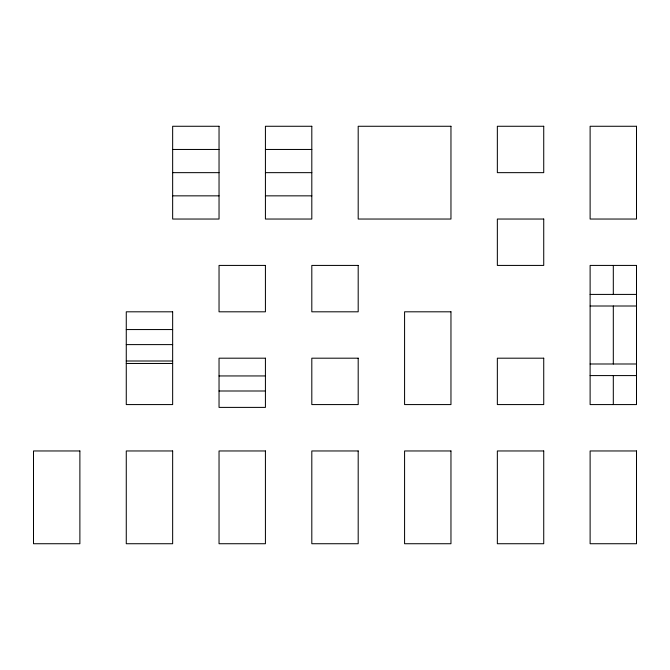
<?xml version="1.0" encoding="UTF-8"?>
<svg xmlns="http://www.w3.org/2000/svg" width="670" height="670" viewBox="0 0 670 670"><rect width="100%" height="100%" fill="white"/><g stroke="black" fill="none" stroke-linecap="round" stroke-linejoin="round"><path stroke-width="1" d="M172.651 149.46L219.04 149.46M265.421 149.46L311.81 149.46M172.651 172.651L219.04 172.651M265.421 172.651L311.81 172.651M172.651 195.849L219.04 195.849M265.421 195.849L311.81 195.849M590.119 294.415L636.5 294.415M590.119 306.006L636.5 306.006M126.27 329.556L172.651 329.556M126.27 344.606L172.651 344.606M126.27 361.004L172.651 361.004M126.27 363.475L172.651 363.475M590.119 363.994L636.5 363.994M590.119 375.585L636.5 375.585M219.04 375.945L265.421 375.945M219.04 390.995L265.421 390.995M613.31 265.421L613.31 294.415M613.31 306.006L613.31 363.994M613.31 375.585L613.31 404.579M219.04 126.27L172.651 126.27L172.651 219.04L219.04 219.04L219.04 126.27M311.81 126.27L265.421 126.27L265.421 219.04L311.81 219.04L311.81 126.27M450.96 126.27L358.19 126.27L358.19 219.04L450.96 219.04L450.96 126.27M543.73 126.27L497.349 126.27L497.349 172.651L543.73 172.651L543.73 126.27M636.5 126.27L590.119 126.27L590.119 219.04L636.5 219.04L636.5 126.27M543.73 219.04L497.349 219.04L497.349 265.421L543.73 265.421L543.73 219.04M265.421 265.421L219.04 265.421L219.04 311.81L265.421 311.81L265.421 265.421M358.19 265.421L311.81 265.421L311.81 311.81L358.19 311.81L358.19 265.421M636.5 265.421L590.119 265.421L590.119 404.579L636.5 404.579L636.5 265.421M172.651 311.81L126.27 311.81L126.27 404.579L172.651 404.579L172.651 311.81M450.96 311.81L404.579 311.81L404.579 404.579L450.96 404.579L450.96 311.81M265.421 358.19L219.04 358.19L219.04 407.394L265.421 407.394L265.421 358.19M358.19 358.19L311.81 358.19L311.81 404.579L358.19 404.579L358.19 358.19M543.73 358.19L497.349 358.19L497.349 404.579L543.73 404.579L543.73 358.19M79.881 450.96L33.5 450.96L33.5 543.73L79.881 543.73L79.881 450.96M172.651 450.96L126.27 450.96L126.27 543.73L172.651 543.73L172.651 450.96M265.421 450.96L219.04 450.96L219.04 543.73L265.421 543.73L265.421 450.96M358.19 450.96L311.81 450.96L311.81 543.73L358.19 543.73L358.19 450.96M450.96 450.96L404.579 450.96L404.579 543.73L450.96 543.73L450.96 450.96M543.73 450.96L497.349 450.96L497.349 543.73L543.73 543.73L543.73 450.96M636.5 450.96L590.119 450.96L590.119 543.73L636.5 543.73L636.5 450.96"/></g></svg>
